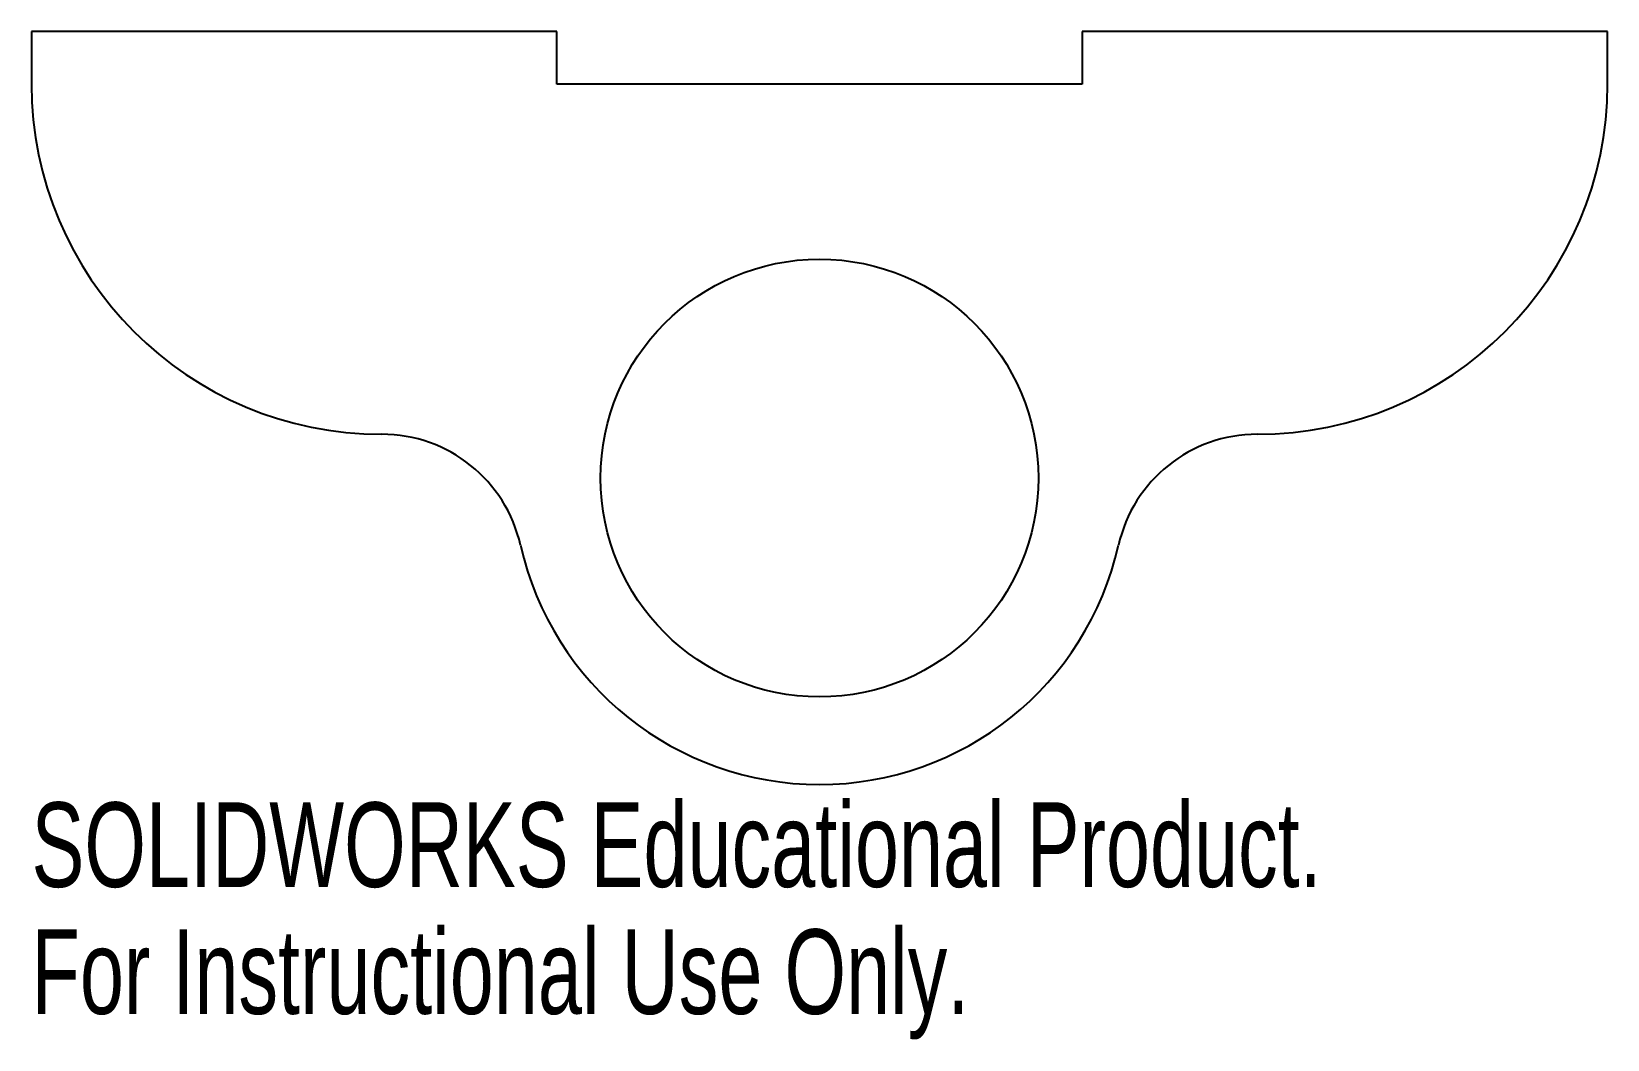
# Model space of a CAD drawing. Header units: millimetres. Extents: x -45 to 45, y -32.1 to 25.5.
import ezdxf

# ---------------------------------------------------------------- set-up
doc = ezdxf.new("R2010")
doc.units = ezdxf.units.MM
doc.styles.add('SLDTEXTSTYLE0', font='TXT', dxfattribs={"width": 0.7})

msp = doc.modelspace()

# ---------------------------------------------------------------- linework, layer by layer
at = {"color": 7, "linetype": 'Continuous', "lineweight": 25}
for p, q in [((-45, 25.5), (-45, 22.5)), ((-15, 25.5), (-45, 25.5)), ((-15, 22.5), (-15, 25.5)), ((15, 25.5), (15, 22.5)), ((45, 25.5), (15, 25.5)), ((45, 22.5), (45, 25.5)), ((15, 22.5), (-15, 22.5))]:
    msp.add_line(p, q, dxfattribs=at)
msp.add_circle((0, 0), 12.5, dxfattribs=at)
for centre, radius, start, end in [((-25, 22.5), 20, 180, 270), ((25, 22.5), 20, 270, 0), ((-25, -5.625), 8.125, 12.68038, 90), ((25, -5.625), 8.125, 90, 167.31962), ((0, 0), 17.5, 192.68038, 347.31962)]:
    msp.add_arc(centre, radius, start, end, dxfattribs=at)

# ---------------------------------------------------------------- texts
at = {"color": 7, "linetype": 'Continuous', "char_height": 4.83362, "attachment_point": 1, "style": 'SLDTEXTSTYLE0'}
for s, insert in [('SOLIDWORKS Educational Product.', (-45, -18.52)), ('For Instructional Use Only.', (-45, -25.77))]:
    msp.add_mtext(s, dxfattribs=dict(at, insert=insert))

doc.saveas('drawing.dxf')
